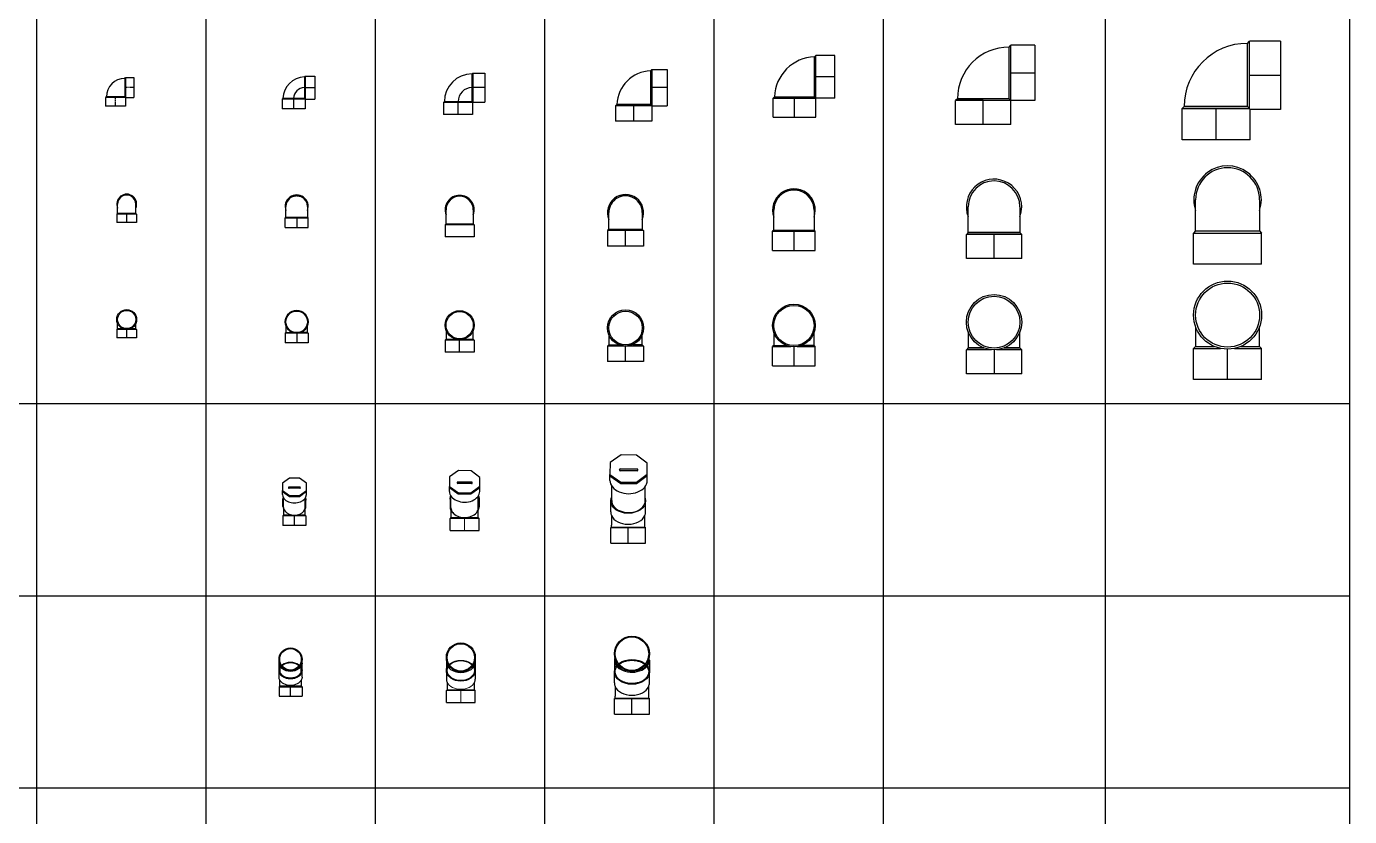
# Model space of a CAD drawing. Header units: millimetres. Extents: x 1218 to 72853, y -34712 to 16286.
# Drawn here: x 7459 to 12983, y 10092 to 13388 of the extents above; entities that cross this region are included whole.
import ezdxf

# ---------------------------------------------------------------- set-up
doc = ezdxf.new("R2010")
doc.units = ezdxf.units.MM
doc.set_wipeout_variables(frame=1)
doc.linetypes.add('CENTER2', pattern=[28.575, 19.05, -3.175, 3.175, -3.175])
doc.styles.get("Standard").update_dxf_attribs({"font": 'arial.ttf'})

# ---------------------------------------------------------------- blocks, each defined once
blk = doc.blocks.new('CO90-D76 uPVC')
blk.add_wipeout([(77, -41.5), (77, 41.5), (42, 41.5), (38.5, 38), (32.7, 37.8), (26.8, 37.1), (15.9, 34.6), (6.7, 31.1), (-3.5, 25.4), (-9.3, 21.2), (-15.6, 15.6), (-24, 5.6), (-30.5, -5.4), (-34.8, -16.7), (-36.8, -24.8), (-37.9, -34.4), (-38, -38.5), (-41.5, -42), (-41.5, -77), (41.5, -77), (41.5, -42), (38, -38.5), (38.1, -38.1), (38.5, -38), (42, -41.5)])
for p, q in [((38.5, 38), (42, 41.5)), ((42, 41.5), (77, 41.5)), ((77, 41.5), (77, -41.5)), ((-38, -38.5), (-41.5, -42)), ((-41.5, -42), (-41.5, -77)), ((38, -38.5), (41.5, -42)), ((38.5, -38), (42, -41.5)), ((41.5, -42), (41.5, -77)), ((42, -41.5), (77, -41.5)), ((41.5, -77), (-41.5, -77))]:
    blk.add_line(p, q)
at = {"color": 8}
for p, q in [((38.5, 38), (38.5, -38)), ((42, 41.5), (42, -41.5)), ((41.5, -42), (-41.5, -42)), ((38, -38.5), (-38, -38.5))]:
    blk.add_line(p, q, dxfattribs=at)
at = {"color": 8, "linetype": 'CENTER2'}
for p, q in [((77, 0), (42, 0)), ((0, -77), (0, -42))]:
    blk.add_line(p, q, dxfattribs=at)
for radius in [76.5, 0.5]:
    blk.add_arc((38.5, -38.5), radius, 90, 180)
at = {"flags": 1}
for p in [(42, 0), (0, -42)]:
    blk.add_attdef('AMC', p, '', height=0.5, dxfattribs=at)
blk = doc.blocks.new('CO90-D90 uPVC')
for p, q in [((45, 45), (48, 48)), ((48, 48), (88, 48)), ((88, 48), (88, -48)), ((-45, -45), (-48, -48)), ((-48, -48), (-48, -88)), ((48, -48), (48, -88)), ((48, -48), (88, -48)), ((48, -88), (-48, -88))]:
    blk.add_line(p, q)
at = {"color": 8}
for p, q in [((45, 45), (45, -45)), ((45, 0), (88, 0)), ((48, 48), (48, -48)), ((48, -48), (-48, -48)), ((45, -45), (-45, -45)), ((0, -45), (0, -88)), ((45, -45), (48, -48))]:
    blk.add_line(p, q, dxfattribs=at)
blk.add_arc((48, -48), 93, 91.8486, 178.1514)
blk.add_arc((48, -48), 48.1, 93.5763, 176.4237, dxfattribs=at)
at = {"flags": 1}
for p in [(48, 0), (0, -48)]:
    blk.add_attdef('AMC', p, '', height=0.5, dxfattribs=at)
blk = doc.blocks.new('CO90-D114 uPVC')
for p, q in [((58.5, 57), (62, 60.5)), ((62, 60.5), (112, 60.5)), ((112, 60.5), (112, -60.5)), ((-57, -58.5), (-60.5, -62)), ((-60.5, -62), (-60.5, -112)), ((57, -58.5), (60.5, -62)), ((58.5, -57), (62, -60.5)), ((60.5, -62), (60.5, -112)), ((62, -60.5), (112, -60.5)), ((60.5, -112), (-60.5, -112))]:
    blk.add_line(p, q)
at = {"color": 8}
for p, q in [((58.5, -57), (58.5, 57)), ((62, 60.5), (62, -60.5)), ((112, 0), (58.5, 0)), ((60.5, -62), (-60.5, -62)), ((-57, -58.5), (57, -58.5)), ((0, -112), (0, -58.5))]:
    blk.add_line(p, q, dxfattribs=at)
for radius in [115.5, 1.5]:
    blk.add_arc((58.5, -58.5), radius, 90, 180)
blk.add_arc((58.5, -58.5), 58.5, 90, 180, dxfattribs=at)
at = {"flags": 1}
for p in [(62, 0), (0, -62)]:
    blk.add_attdef('AMC', p, '', height=0.5, dxfattribs=at)
blk = doc.blocks.new('THOAT-D90 uPVC')
for p, q in [((-48, -44.5), (-48, -16.3)), ((-48, -75), (-48, -46.7)), ((48, -44.5), (48, -16.3)), ((48, -75), (48, -46.7)), ((-45, -111.2), (-45, -86.8)), ((45, -86.8), (45, -111.2)), ((-45, -111.2), (-48, -114.2)), ((-48, -114.2), (-48, -154.2)), ((-48, -154.2), (48, -154.2)), ((45, -111.2), (48, -114.2)), ((48, -114.2), (48, -154.2))]:
    blk.add_line(p, q)
at = {"color": 8}
for p, q in [((-48, -114.2), (48, -114.2)), ((-45, -111.2), (45, -111.2)), ((0, -154.2), (0, -114.2))]:
    blk.add_line(p, q, dxfattribs=at)
for radius in [48, 45]:
    blk.add_circle((0, 0), radius)
at = {"extrusion": (0, 0, -1)}
for centre, major_axis, start_param, end_param in [((0, -16.3), (-48, 0), 6.283185, 6.482989), ((0, -44.5), (-48, 0), 4.712389, 6.283185), ((0, -44.5), (-48, 0), 3.141593, 4.712389), ((0, -16.3), (-48, 0), 2.941789, 3.141593), ((0, -75), (48, 0), 2.786171, 3.141593), ((0, -75), (48, 0), 0.355421, 2.786171), ((0, -75), (48, 0), 0, 0.355421)]:
    blk.add_ellipse(centre, major_axis=major_axis, ratio=0.707107, start_param=start_param, end_param=end_param, dxfattribs=at)
for major_axis in [(48, 0), (-45, 0)]:
    blk.add_ellipse((0, -46.7), major_axis=major_axis, ratio=0.707107, dxfattribs=at)
at = {"color": 8, "extrusion": (0, 0, -1)}
for start_param, end_param in [(4.712389, 6.283185), (3.141593, 4.712389)]:
    blk.add_ellipse((0, -16.3), major_axis=(-48, 0), ratio=0.707107, start_param=start_param, end_param=end_param, dxfattribs=at)
at = {"flags": 1}
blk.add_attdef('AMC', (0, -114.2), '', height=0.5, dxfattribs=at)
blk = doc.blocks.new('THOAT-D114 uPVC')
for p, q in [((-60.5, -19.8), (-60.5, -55.2)), ((-60.5, -55.2), (-60.5, -90.5)), ((60.5, -19.8), (60.5, -55.2)), ((60.5, -55.2), (60.5, -90.5)), ((-57, -104.8), (-57, -134.8)), ((57, -134.8), (57, -104.8)), ((-57, -134.8), (-60.5, -138.3)), ((-60.5, -188.3), (-60.5, -138.3)), ((57, -134.8), (60.5, -138.3)), ((60.5, -188.3), (60.5, -138.3)), ((-60.5, -188.3), (0, -188.3)), ((0, -188.3), (60.5, -188.3))]:
    blk.add_line(p, q)
at = {"color": 8, "lineweight": 0}
for p, q in [((-60.5, -138.3), (0, -138.3)), ((0, -134.8), (-57, -134.8)), ((57, -134.8), (0, -134.8)), ((0, -138.3), (0, -188.3)), ((0, -138.3), (60.5, -138.3))]:
    blk.add_line(p, q, dxfattribs=at)
for radius in [60.5, 57]:
    blk.add_circle((0, 0), radius)
for centre, start_param, end_param in [((0, -19.8), 2.948696, 3.141593), ((0, -55.2), 3.141593, 6.283185), ((0, -90.5), 3.141593, 3.483405), ((0, -90.5), 5.941373, 6.283185)]:
    blk.add_ellipse(centre, major_axis=(60.5, 0), ratio=0.707107, start_param=start_param, end_param=end_param)
blk.add_ellipse((0, -55.2), major_axis=(60.5, 0), ratio=0.707107)
at = {"color": 8}
blk.add_ellipse((0, -19.8), major_axis=(60.5, 0), ratio=0.707107, start_param=3.141593, end_param=6.283185, dxfattribs=at)
at = {"lineweight": 0}
blk.add_ellipse((0, -55.2), major_axis=(57, 0), ratio=0.707107, dxfattribs=at)
at = {"extrusion": (0, 0, -1)}
blk.add_ellipse((0, -19.8), major_axis=(-60.5, 0), ratio=0.707107, start_param=2.948696, end_param=3.141593, dxfattribs=at)
at = {"color": 8, "lineweight": 0}
blk.add_ellipse((0, -90.5), major_axis=(60.5, 0), ratio=0.707107, start_param=3.483405, end_param=5.941373, dxfattribs=at)
at = {"flags": 1}
blk.add_attdef('AMC', (0, -138.3), '', height=0.5, dxfattribs=at)
blk = doc.blocks.new('THOAT-D140 uPVC')
for p, q in [((-73, -26.9), (-73, -72.8)), ((73, -26.9), (73, -72.8)), ((-73, -121.8), (-73, -75.8)), ((73, -121.8), (73, -75.8)), ((-70, -136.4), (-70, -177.7)), ((70, -177.7), (70, -136.4)), ((-70, -184.7), (-73, -186.7)), ((-73, -251.7), (-73, -186.7)), ((-70, -184.7), (-70, -177.7)), ((70, -184.7), (70, -177.7)), ((70, -184.7), (73, -186.7)), ((73, -251.7), (73, -186.7)), ((-73, -251.7), (73, -251.7))]:
    blk.add_line(p, q)
at = {"color": 8, "lineweight": 0}
for p, q in [((-70, -20.7), (-70, -25.5)), ((70, -20.7), (70, -25.5))]:
    blk.add_line(p, q, dxfattribs=at)
at = {"color": 8}
for p, q in [((-73, -186.7), (73, -186.7)), ((-70, -184.7), (70, -184.7)), ((0, -251.7), (0, -186.7))]:
    blk.add_line(p, q, dxfattribs=at)
for radius in [73, 70]:
    blk.add_circle((0, 0), radius)
at = {"color": 8, "lineweight": 0}
for centre, major_axis, start_param in [((0, -26.9), (73, 0), 2.924268), ((0, -25.5), (70, 0), 3.141593)]:
    blk.add_ellipse(centre, major_axis=major_axis, ratio=0.707107, start_param=start_param, end_param=6.283185, dxfattribs=at)
blk.add_ellipse((0, -75.8), major_axis=(-73, 0), ratio=0.707107)
for centre, major_axis, start_param, end_param in [((0, -26.9), (73, 0), 0, 0.217325), ((0, -72.8), (73, 0), 3.141593, 6.283185), ((0, -121.8), (-73, 0), 0, 0.287682), ((0, -121.8), (-73, 0), 2.853911, 3.141593)]:
    blk.add_ellipse(centre, major_axis=major_axis, ratio=0.707107, start_param=start_param, end_param=end_param)
at = {"color": 8}
blk.add_ellipse((0, -121.8), major_axis=(-73, 0), ratio=0.707107, start_param=0.287682, end_param=2.853911, dxfattribs=at)
blk.add_open_spline([(-70, -75.8), (-70, -78.4), (-69.7, -80.9), (-68.3, -87), (-66.9, -90.4), (-63.1, -97), (-60.7, -100.2), (-54.8, -106.2), (-51.4, -109), (-43.7, -113.9), (-39.5, -116.1), (-30.3, -119.8), (-25.5, -121.2), (-15.4, -123.4), (-10.2, -124.1), (0.3, -124.6), (5.6, -124.4), (16, -123.3), (21.2, -122.3), (30.9, -119.6), (35.6, -117.8), (44.2, -113.7), (48.2, -111.2), (55.2, -105.9), (58.3, -102.9), (63.4, -96.7), (65.5, -93.4), (68.5, -86.6), (69.4, -83.1), (70.2, -76), (70.1, -72.5), (68.6, -65.5), (67.3, -62), (63.7, -55.4), (61.3, -52.1), (55.6, -46.1), (52.2, -43.3), (44.7, -38.3), (40.5, -36), (31.5, -32.3), (26.6, -30.7), (16.6, -28.5), (11.4, -27.7), (0.9, -27.1), (-4.4, -27.2), (-14.8, -28.2), (-20, -29.1), (-29.8, -31.7), (-34.5, -33.4), (-43.3, -37.5), (-47.3, -39.9), (-54.5, -45.2), (-57.6, -48.1), (-62.9, -54.3), (-65, -57.6), (-68.2, -64.3), (-69.2, -67.8), (-69.9, -72.8), (-70, -74.3), (-70, -75.8)], degree=3, knots=[0, 0, 0, 0, 0.161516, 0.161516, 0.384711, 0.384711, 0.607906, 0.607906, 0.831101, 0.831101, 1.054296, 1.054296, 1.27749, 1.27749, 1.500685, 1.500685, 1.72388, 1.72388, 1.947075, 1.947075, 2.17027, 2.17027, 2.393464, 2.393464, 2.616659, 2.616659, 2.839854, 2.839854, 3.063049, 3.063049, 3.286244, 3.286244, 3.509493, 3.509493, 3.732743, 3.732743, 3.955992, 3.955992, 4.179242, 4.179242, 4.402491, 4.402491, 4.625741, 4.625741, 4.84899, 4.84899, 5.07224, 5.07224, 5.29549, 5.29549, 5.518739, 5.518739, 5.741989, 5.741989, 5.965238, 5.965238, 6.188488, 6.188488, 6.283185, 6.283185, 6.283185, 6.283185])
at = {"flags": 1}
blk.add_attdef('AMC', (0, -186.7), '', height=0.5, dxfattribs=at)
blk = doc.blocks.new('BIT XA-D90 uPVC')
for p, q in [((-47.7, -81.7), (-47.7, -53.4)), ((48.3, -81.7), (48.3, -53.4)), ((-44.7, -93.5), (-44.7, -117.9)), ((45.3, -117.9), (45.3, -93.5)), ((-44.7, -117.9), (-47.7, -120.9)), ((-47.7, -120.9), (-47.7, -160.9)), ((48.3, -160.9), (-47.7, -160.9)), ((45.3, -117.9), (48.3, -120.9)), ((48.3, -120.9), (48.3, -160.9))]:
    blk.add_line(p, q)
at = {"color": 8}
for p, q in [((48.3, -120.9), (-47.7, -120.9)), ((45.3, -117.9), (-44.7, -117.9)), ((0.3, -160.9), (0.3, -120.9))]:
    blk.add_line(p, q, dxfattribs=at)
for major_axis in [(-48, 0), (45, 0)]:
    blk.add_ellipse((0.3, -53.4), major_axis=major_axis, ratio=0.707107)
for start_param, end_param in [(0, 0.355421), (0.355421, 2.786171), (2.786171, 3.141593)]:
    blk.add_ellipse((0.3, -81.7), major_axis=(-48, 0), ratio=0.707107, start_param=start_param, end_param=end_param)
blk.add_wipeout([(-44.7, -86.1), (-44.4, -89.8), (-43.8, -92.6), (-42, -97), (-40, -100.4), (-37.6, -103.3), (-34.7, -106.1), (-30.7, -109.2), (-26.8, -111.6), (-21.4, -114), (-17, -115.5), (-12.7, -116.6), (-9.6, -117.2), (-5.5, -117.7), (-3.3, -117.9), (0.3, -117.9), (1.9, -117.9), (4.5, -117.8), (6.9, -117.6), (10, -117.2), (12.8, -116.7), (15.4, -116.1), (17.2, -115.6), (19.6, -114.9), (21.7, -114.1), (23.2, -113.5), (25.7, -112.4), (27.7, -111.3), (29.4, -110.4), (31.2, -109.2), (32.9, -108), (35.2, -106.1), (36.7, -104.8), (37.9, -103.5), (38.7, -102.7), (39.6, -101.5), (40.4, -100.5), (41.7, -98.5), (42.3, -97.4), (43, -96), (43.9, -93.8), (44.4, -92.5), (44.7, -91.1), (44.9, -90), (45.1, -88.7), (45.2, -87.4), (45.3, -86.1), (45.3, -47.3), (45.8, -46.5), (46.6, -45.1), (47.5, -43.5), (48.2, -41.8), (49, -39.7), (49.5, -38.1), (50, -35.4), (50.2, -33.6), (50.3, -31.9), (50.2, 14.7), (21.1, 36.5), (-20.5, 36.7), (-49.7, 15.9), (-49.7, -31.9), (-49.6, -34.7), (-49, -37.8), (-48.6, -39.5), (-47.6, -42), (-46.7, -44.1), (-45.7, -45.7), (-44.7, -47.3)])
at = {"ltscale": 5}
for p, q in [((-49.7, -31.9), (-49.7, -15.8)), ((-44.7, -86.1), (-44.7, -47.3)), ((-23, -1.2), (-23, -1.8)), ((23.5, -1.8), (-23, -1.8)), ((22.8, -1.1), (-22.2, -1.1)), ((22.8, -6.1), (-22.2, -6.1)), ((23.5, -1.2), (23.5, -1.8)), ((45.3, -86.1), (45.3, -47.3)), ((50.3, -31.9), (50.2, -14.7))]:
    blk.add_line(p, q, dxfattribs=at)
blk.add_lwpolyline([(50.2, 14.7), (21.1, 36.5), (-20.5, 36.7), (-49.7, 15.9), (-49.7, -15.8), (-20.5, -36.8), (21.1, -36.5), (50.2, -14.7)], close=True, dxfattribs=at)
blk.add_lwpolyline([(-49.7, -19.3), (-20.5, -40.3), (21.1, -40), (50.2, -18.2)], dxfattribs=at)
for centre, radius, start, end in [((-22.2, -3.6), 2.5, 90, 180), ((-23, -3.6), 1.77, 90, 180), ((-22.2, -3.6), 2.5, 180, 270), ((22.8, -3.6), 2.5, 360, 90), ((22.8, -3.6), 2.5, 270, 360), ((23.5, -3.6), 1.77, 360, 90)]:
    blk.add_arc(centre, radius, start, end, dxfattribs=at)
for centre, major_axis, start_param, end_param in [((0.3, -31.9), (-50, 0), 6.282403, 9.424778), ((0.3, -86.1), (-45, 0), 0, 3.141593)]:
    blk.add_ellipse(centre, major_axis=major_axis, ratio=0.707107, start_param=start_param, end_param=end_param, dxfattribs=at)
at = {"flags": 1}
blk.add_attdef('AMC', (0.3, -120.9), '', height=0.5, dxfattribs=at)
blk = doc.blocks.new('BIT XA-D114 uPVC')
for p, q in [((-60.6, -69.7), (-60.6, -105.1)), ((60.4, -69.7), (60.4, -105.1)), ((-57.1, -149.4), (-60.6, -152.9)), ((-60.6, -202.9), (-60.6, -152.9)), ((-57.1, -119.4), (-57.1, -149.4)), ((56.9, -149.4), (56.9, -119.4)), ((56.9, -149.4), (60.4, -152.9)), ((60.4, -202.9), (60.4, -152.9)), ((-60.6, -202.9), (-0.1, -202.9)), ((-0.1, -202.9), (60.4, -202.9))]:
    blk.add_line(p, q)
at = {"color": 8, "lineweight": 0}
for p, q in [((-60.6, -152.9), (-0.1, -152.9)), ((-0.1, -149.4), (-57.1, -149.4)), ((56.9, -149.4), (-0.1, -149.4)), ((-0.1, -152.9), (-0.1, -202.9)), ((-0.1, -152.9), (60.4, -152.9))]:
    blk.add_line(p, q, dxfattribs=at)
blk.add_ellipse((-0.1, -69.7), major_axis=(60.5, 0), ratio=0.707107)
at = {"lineweight": 0}
blk.add_ellipse((-0.1, -69.7), major_axis=(57, 0), ratio=0.707107, dxfattribs=at)
for start_param, end_param in [(3.141593, 3.483405), (5.941373, 6.283185)]:
    blk.add_ellipse((-0.1, -105.1), major_axis=(60.5, 0), ratio=0.707107, start_param=start_param, end_param=end_param)
at = {"color": 8, "lineweight": 0}
blk.add_ellipse((-0.1, -105.1), major_axis=(60.5, 0), ratio=0.707107, start_param=3.483405, end_param=5.941373, dxfattribs=at)
blk.add_wipeout([(-57.2, -108.8), (-56.9, -113.4), (-56.1, -117), (-53.9, -122.6), (-51.3, -126.9), (-48.3, -130.6), (-44.7, -134.2), (-39.6, -138.1), (-34.6, -141.1), (-27.8, -144.3), (-22.3, -146.2), (-16.8, -147.6), (-13, -148.3), (-7.7, -149), (-4.9, -149.4), (-0.4, -149.4), (1.7, -149.4), (5, -149.2), (8, -149), (11.9, -148.5), (15.5, -147.9), (18.7, -147.2), (21.1, -146.5), (24.1, -145.6), (26.8, -144.7), (28.7, -143.9), (31.8, -142.5), (34.4, -141.2), (36.6, -140), (38.8, -138.5), (41, -137), (44, -134.7), (45.8, -133), (47.4, -131.4), (48.3, -130.3), (49.5, -128.9), (50.5, -127.6), (52.2, -125), (53, -123.7), (53.9, -121.9), (55, -119.1), (55.6, -117.4), (56.1, -115.7), (56.3, -114.2), (56.6, -112.6), (56.7, -110.9), (56.8, -109.4), (57, -60.2), (57.7, -59.2), (58.8, -57.5), (59.9, -55.4), (60.8, -53.3), (61.8, -50.6), (62.4, -48.5), (63.1, -45.2), (63.4, -42.8), (63.5, -40.7), (63.7, 18.3), (27, 46), (-25.7, 46.6), (-62.9, 20.5), (-63.2, -40), (-63, -43.6), (-62.4, -47.5), (-61.8, -49.8), (-60.6, -52.9), (-59.4, -55.6), (-58.2, -57.7), (-57, -59.6)])
at = {"ltscale": 5}
for p, q in [((-63.2, -40.1), (-63.1, -19.7)), ((-29.1, -1.3), (-29.1, -2.1)), ((29.7, -2.4), (-29.1, -2.1)), ((28.8, -1.5), (-28.2, -1.2)), ((28.8, -7.8), (-28.2, -7.5)), ((29.7, -1.6), (29.7, -2.4)), ((63.5, -40.7), (63.5, -19)), ((-57.2, -108.8), (-57, -59.6)), ((56.8, -109.4), (57, -60.2))]:
    blk.add_line(p, q, dxfattribs=at)
blk.add_lwpolyline([(63.7, 18.3), (27, 46), (-25.7, 46.6), (-62.9, 20.5), (-63.1, -19.7), (-26.1, -46.4), (26.5, -46.3), (63.5, -19)], close=True, dxfattribs=at)
blk.add_lwpolyline([(-63.1, -24.1), (-26.2, -50.9), (26.5, -50.8), (63.5, -23.4)], dxfattribs=at)
for centre, radius, start, end in [((-28.2, -4.4), 3.17, 89.7143, 179.7143), ((-29.1, -4.4), 2.24, 89.7143, 179.7143), ((-28.2, -4.4), 3.17, 179.7143, 269.7143), ((28.8, -4.6), 3.17, 359.7143, 89.7143), ((28.8, -4.6), 3.17, 269.7143, 359.7143), ((29.7, -4.7), 2.24, 359.7143, 89.7143)]:
    blk.add_arc(centre, radius, start, end, dxfattribs=at)
for centre, major_axis, start_param, end_param in [((0.1, -40.4), (-63.3, 0.3), 6.282403, 9.424778), ((-0.2, -109.1), (-57, 0.3), 0, 3.141593)]:
    blk.add_ellipse(centre, major_axis=major_axis, ratio=0.707107, start_param=start_param, end_param=end_param, dxfattribs=at)
at = {"flags": 1}
blk.add_attdef('AMC', (-0.1, -152.9), '', height=0.5, dxfattribs=at)
blk = doc.blocks.new('BIT XA-D140 uPVC')
for p, q in [((-74.6, -180.8), (-74.6, -134.9)), ((71.4, -180.8), (71.4, -134.9)), ((-71.6, -195.5), (-71.6, -236.7)), ((68.4, -236.7), (68.4, -195.5)), ((-71.6, -243.7), (-74.6, -245.7)), ((-74.6, -310.7), (-74.6, -245.7)), ((-71.6, -243.7), (-71.6, -236.7)), ((68.4, -243.7), (68.4, -236.7)), ((68.4, -243.7), (71.4, -245.7)), ((71.4, -310.7), (71.4, -245.7)), ((-74.6, -310.7), (71.4, -310.7))]:
    blk.add_line(p, q)
at = {"color": 8}
for p, q in [((-74.6, -245.7), (71.4, -245.7)), ((-71.6, -243.7), (68.4, -243.7)), ((-1.6, -310.7), (-1.6, -245.7))]:
    blk.add_line(p, q, dxfattribs=at)
blk.add_ellipse((-1.6, -134.9), major_axis=(-73, 0), ratio=0.707107)
for start_param, end_param in [(0, 0.287682), (2.853911, 3.141593)]:
    blk.add_ellipse((-1.6, -180.8), major_axis=(-73, 0), ratio=0.707107, start_param=start_param, end_param=end_param)
blk.add_ellipse((-1.6, -180.8), major_axis=(-73, 0), ratio=0.707107, start_param=0.287682, end_param=2.853911, dxfattribs=at)
blk.add_open_spline([(-71.6, -134.9), (-71.6, -137.4), (-71.3, -140), (-69.9, -146), (-68.6, -149.4), (-64.8, -156.1), (-62.3, -159.3), (-56.4, -165.2), (-53, -168), (-45.3, -173), (-41.1, -175.1), (-32, -178.8), (-27.1, -180.3), (-17, -182.4), (-11.8, -183.1), (-1.3, -183.6), (4, -183.5), (14.4, -182.3), (19.5, -181.4), (29.3, -178.6), (34, -176.9), (42.6, -172.7), (46.6, -170.3), (53.6, -164.9), (56.7, -162), (61.8, -155.7), (63.9, -152.4), (66.9, -145.6), (67.8, -142.1), (68.6, -135.1), (68.4, -131.5), (67, -124.5), (65.7, -121.1), (62.1, -114.4), (59.7, -111.2), (54, -105.2), (50.6, -102.3), (43.1, -97.3), (38.9, -95.1), (29.8, -91.3), (25, -89.8), (15, -87.5), (9.8, -86.8), (-0.7, -86.1), (-6, -86.2), (-16.5, -87.2), (-21.6, -88.1), (-31.5, -90.8), (-36.2, -92.5), (-44.9, -96.5), (-48.9, -98.9), (-56.1, -104.2), (-59.2, -107.1), (-64.5, -113.3), (-66.6, -116.6), (-69.8, -123.4), (-70.8, -126.9), (-71.5, -131.9), (-71.6, -133.4), (-71.6, -134.9)], degree=3, knots=[0, 0, 0, 0, 0.161516, 0.161516, 0.384711, 0.384711, 0.607906, 0.607906, 0.831101, 0.831101, 1.054296, 1.054296, 1.27749, 1.27749, 1.500685, 1.500685, 1.72388, 1.72388, 1.947075, 1.947075, 2.17027, 2.17027, 2.393464, 2.393464, 2.616659, 2.616659, 2.839854, 2.839854, 3.063049, 3.063049, 3.286244, 3.286244, 3.509493, 3.509493, 3.732743, 3.732743, 3.955992, 3.955992, 4.179242, 4.179242, 4.402491, 4.402491, 4.625741, 4.625741, 4.84899, 4.84899, 5.07224, 5.07224, 5.29549, 5.29549, 5.518739, 5.518739, 5.741989, 5.741989, 5.965238, 5.965238, 6.188488, 6.188488, 6.283185, 6.283185, 6.283185, 6.283185])
at = {"flags": 1}
blk.add_attdef('AMC', (-1.6, -245.7), '', height=0.5, dxfattribs=at)
blk.add_wipeout([(-70.3, -133.6), (-69.8, -139.3), (-68.8, -143.7), (-66.1, -150.6), (-62.9, -155.9), (-59.3, -160.4), (-54.8, -164.8), (-48.7, -169.6), (-42.5, -173.3), (-34.2, -177.2), (-27.4, -179.5), (-20.7, -181.3), (-15.9, -182.2), (-9.4, -183), (-6, -183.4), (-0.5, -183.5), (2.1, -183.5), (6.1, -183.3), (9.9, -183), (14.6, -182.4), (19, -181.6), (23, -180.7), (25.9, -179.9), (29.6, -178.8), (32.9, -177.7), (35.3, -176.7), (39.1, -175), (42.2, -173.4), (44.9, -171.9), (47.7, -170.1), (50.3, -168.3), (54, -165.4), (56.2, -163.3), (58.2, -161.4), (59.4, -160), (60.8, -158.3), (62.1, -156.6), (64.1, -153.5), (65.1, -151.9), (66.2, -149.7), (67.6, -146.3), (68.3, -144.2), (68.8, -142), (69.2, -140.3), (69.5, -138.3), (69.7, -136.2), (69.7, -134.3), (70, -73.9), (70.8, -72.7), (72.2, -70.6), (73.5, -68.1), (74.7, -65.4), (75.9, -62.2), (76.7, -59.6), (77.5, -55.5), (77.8, -52.6), (77.9, -50), (78.3, 22.5), (33.1, 56.5), (-31.5, 57.3), (-77.2, 25.1), (-77.6, -49.2), (-77.4, -53.6), (-76.6, -58.4), (-75.8, -61.1), (-74.4, -65), (-72.9, -68.2), (-71.5, -70.8), (-70, -73.2)])
at = {"ltscale": 5}
for p, q in [((-77.6, -49.2), (-77.5, -24.1)), ((-35.7, -1.6), (-35.8, -2.6)), ((36.5, -3), (-35.8, -2.6)), ((35.4, -1.8), (-34.6, -1.5)), ((35.4, -9.6), (-34.6, -9.2)), ((36.5, -2), (36.5, -3)), ((77.9, -50), (78, -23.3)), ((-70.3, -133.6), (-70, -73.2)), ((69.7, -134.3), (70, -73.9))]:
    blk.add_line(p, q, dxfattribs=at)
blk.add_lwpolyline([(78.3, 22.5), (33.1, 56.5), (-31.5, 57.3), (-77.2, 25.1), (-77.5, -24.1), (-32.1, -57), (32.5, -56.9), (78, -23.3)], close=True, dxfattribs=at)
blk.add_lwpolyline([(-77.5, -29.6), (-32.1, -62.5), (32.5, -62.4), (78, -28.8)], dxfattribs=at)
for centre, radius, start, end in [((-34.6, -5.4), 3.89, 89.7143, 179.7143), ((-35.8, -5.4), 2.75, 89.7143, 179.7143), ((-34.6, -5.4), 3.89, 179.7143, 269.7143), ((35.4, -5.7), 3.89, 359.7143, 89.7143), ((35.4, -5.7), 3.89, 269.7143, 359.7143), ((36.5, -5.7), 2.75, 359.7143, 89.7143)]:
    blk.add_arc(centre, radius, start, end, dxfattribs=at)
for centre, major_axis, start_param, end_param in [((0.2, -49.6), (-77.8, 0.4), 6.282403, 9.424778), ((-0.3, -134), (-70, 0.3), 0, 3.141593)]:
    blk.add_ellipse(centre, major_axis=major_axis, ratio=0.707107, start_param=start_param, end_param=end_param, dxfattribs=at)
blk = doc.blocks.new('CO90-D140 uPVC')
for p, q in [((70, 70), (75.5, 75.5)), ((75.5, 75.5), (140, 75.5)), ((140, 75.5), (140, -75.5)), ((-70, -70), (-75.5, -75.5)), ((-75.5, -75.5), (-75.5, -140)), ((75.5, -75.5), (75.5, -140)), ((75.5, -75.5), (140, -75.5)), ((75.5, -140), (-75.5, -140))]:
    blk.add_line(p, q)
at = {"color": 8}
for p, q in [((70, 70), (70, -70)), ((75.5, 75.5), (75.5, -75.5)), ((140, 0), (75.5, 0)), ((75.5, -75.5), (-75.5, -75.5)), ((70, -70), (-70, -70)), ((0, -140), (0, -75.5)), ((70, -70), (75.5, -75.5))]:
    blk.add_line(p, q, dxfattribs=at)
blk.add_arc((75.8, -75.8), 145.9, 92.2691, 177.7309)
at = {"flags": 1}
for p in [(75.5, 0), (0, -75.5)]:
    blk.add_attdef('AMC', p, '', height=0.5, dxfattribs=at)
blk = doc.blocks.new('CO90-D168 uPVC')
for p, q in [((83, 84), (88, 89)), ((168, 89), (88, 89)), ((168, -89), (168, 89)), ((-84, -83), (-89, -88)), ((-89, -168), (-89, -88)), ((168, -89), (89, -89)), ((89, -168), (89, -89)), ((-89, -168), (89, -168))]:
    blk.add_line(p, q)
at = {"color": 8}
for p, q in [((83, -83), (83, 84)), ((88, -88), (88, 89)), ((168, 0), (88, 0)), ((-89, -88), (88, -88)), ((-84, -83), (83, -83)), ((0, -168), (0, -88)), ((89, -89), (88, -88))]:
    blk.add_line(p, q, dxfattribs=at)
blk.add_arc((88, -88), 172, 91.6658, 178.3342)
blk.add_open_spline([(88, -88), (86.2, -86.2), (83, -83)], degree=2, dxfattribs=at)
at = {"flags": 1}
for p in [(88, 0.5), (0, -88)]:
    blk.add_attdef('AMC', p, '', height=0.5, dxfattribs=at)
blk = doc.blocks.new('CO90-D220 uPVC')
for p, q in [((107.5, 108), (115, 115.5)), ((215, 115.5), (115, 115.5)), ((215, 115.5), (215, -115.5)), ((-108, -107.5), (-115.5, -115)), ((-115.5, -215), (-115.5, -115)), ((115.5, -215), (115.5, -115.5)), ((215, -115.5), (115.5, -115.5)), ((115.5, -215), (-115.5, -215))]:
    blk.add_line(p, q)
at = {"color": 8}
for p, q in [((115, -115), (115, 115.5)), ((107.5, -107.5), (107.5, 108)), ((115, 0), (215, 0)), ((-108, -107.5), (0, -107.5)), ((107.5, -107.5), (-108, -107.5)), ((115, -115), (-115.5, -115)), ((0, -215), (0, -115))]:
    blk.add_line(p, q, dxfattribs=at)
blk.add_lwpolyline([(115.5, -115.5), (107.5, -107.5)], dxfattribs=at)
blk.add_arc((107.5, -107.5), 215.5, 90, 180)
at = {"flags": 1}
for p in [(115, 0.3), (0, -115)]:
    blk.add_attdef('AMC', p, '', height=0.5, dxfattribs=at)
blk = doc.blocks.new('ELB 90-250')
for p, q in [((130.5, 133.5), (139, 142)), ((269, 142), (139, 142)), ((269, 142), (269, -142)), ((-133.5, -130.5), (-142, -139)), ((-142, -269), (-142, -139)), ((142, -269), (142, -142)), ((269, -142), (142, -142)), ((142, -269), (-142, -269))]:
    blk.add_line(p, q)
at = {"color": 8}
for p, q in [((130.5, -130.5), (130.5, 133.5)), ((139, -139), (139, 142)), ((-142, -139), (0, -139)), ((-133.5, -130.5), (0, -130.5)), ((130.5, -130.5), (-133.5, -130.5)), ((0, -130.5), (130.5, -130.5)), ((0, -139), (139, -139))]:
    blk.add_line(p, q, dxfattribs=at)
for points in [[(0, -269), (0, -139)], [(142, -142), (130.5, -130.5)]]:
    blk.add_lwpolyline(points, dxfattribs=at)
blk.add_arc((130.5, -130.5), 264, 90, 180)
blk = doc.blocks.new('CO90-D280 uPVC')
at = {"color": 8}
blk.add_lwpolyline([(269, 0), (139, 0)], dxfattribs=at)
blk.add_blockref('ELB 90-250', (0, 0))
at = {"flags": 1}
for p in [(139, 0), (0, -139)]:
    blk.add_attdef('AMC', p, '', height=0.5, dxfattribs=at)
blk = doc.blocks.new('CO90UP-D76 uPVC')
for p, q in [((-38, -38.5), (-41.5, -42)), ((-41.5, -42), (-41.5, -77)), ((-38, -38.5), (-38, -16.7)), ((38, -38.5), (38, -16.7)), ((38, -38.5), (41.5, -42)), ((41.5, -42), (41.5, -77)), ((41.5, -77), (-41.5, -77))]:
    blk.add_line(p, q)
at = {"color": 8}
for p, q in [((41.5, -42), (-41.5, -42)), ((-15.5, -38.5), (-38, -38.5)), ((0, -77), (0, -42)), ((38, -38.5), (15.5, -38.5))]:
    blk.add_line(p, q, dxfattribs=at)
for radius in [41.5, 38]:
    blk.add_circle((0, 0), radius)
at = {"flags": 1}
blk.add_attdef('AMC', (0, -42), '', height=0.5, dxfattribs=at)
blk = doc.blocks.new('CO90UP-D90 uPVC')
at = {"color": 8}
for p, q in [((-45, -45), (-48, -48)), ((0, -48), (-48, -48)), ((-45, -45), (-16.7, -45)), ((48, -48), (0, -48)), ((0, -48), (0, -88)), ((45, -45), (16.7, -45)), ((45, -45), (48, -48))]:
    blk.add_line(p, q, dxfattribs=at)
for p, q in [((-48, -48), (-48, -88)), ((-45, -16.7), (-45, -45)), ((45, -45), (45, -16.7)), ((48, -48), (48, -88)), ((0, -88), (-48, -88)), ((48, -88), (0, -88))]:
    blk.add_line(p, q)
for radius in [48, 45]:
    blk.add_circle((0, 0), radius)
at = {"flags": 1}
blk.add_attdef('AMC', (0, -48), '', height=0.5, dxfattribs=at)
blk = doc.blocks.new('CO90UP-D114 uPVC')
for p, q in [((-57, -20.3), (-57, -58.5)), ((57, -58.5), (57, -20.3)), ((-60.5, -62), (-60.5, -112)), ((60.5, -62), (60.5, -112)), ((60.5, -112), (-60.5, -112))]:
    blk.add_line(p, q)
at = {"color": 8}
for p, q in [((-57, -58.5), (-60.5, -62)), ((0, -62), (-60.5, -62)), ((-57, -58.5), (-15.4, -58.5)), ((60.5, -62), (0, -62)), ((0, -112), (0, -62)), ((15.4, -58.5), (57, -58.5)), ((57, -58.5), (60.5, -62))]:
    blk.add_line(p, q, dxfattribs=at)
for radius in [60.5, 57]:
    blk.add_circle((0, 0), radius)
at = {"flags": 1}
blk.add_attdef('AMC', (0, -62), '', height=0.5, dxfattribs=at)
blk = doc.blocks.new('CO90UP-D140 uPVC')
for p, q in [((-70, -28.3), (-70, -70)), ((70, -70), (70, -28.3)), ((-70, -70), (-75.5, -75.5)), ((-75.5, -75.5), (-75.5, -140)), ((70, -70), (75.5, -75.5)), ((75.5, -75.5), (75.5, -140)), ((75.5, -140), (-75.5, -140))]:
    blk.add_line(p, q)
at = {"color": 8}
for p, q in [((0, -75.5), (-75.5, -75.5)), ((-70, -70), (-28.3, -70)), ((0, -140), (0, -75.5)), ((75.5, -75.5), (0, -75.5)), ((70, -70), (28.3, -70))]:
    blk.add_line(p, q, dxfattribs=at)
for radius in [75.5, 70]:
    blk.add_circle((0, 0), radius)
at = {"flags": 1}
blk.add_attdef('AMC', (0, -75.5), '', height=0.5, dxfattribs=at)
blk = doc.blocks.new('CO90UP-D168 uPVC')
for p, q in [((-84, -29.4), (-84, -83)), ((84, -83), (84, -29.4)), ((-84, -83), (-89, -88)), ((-89, -168), (-89, -88)), ((84, -83), (89, -88)), ((89, -168), (89, -88)), ((-89, -168), (89, -168))]:
    blk.add_line(p, q)
at = {"color": 8}
for p, q in [((-89, -88), (-13.3, -88)), ((-84, -83), (-32.1, -83)), ((0, -89), (0, -168)), ((13.3, -88), (89, -88)), ((84, -83), (32.1, -83))]:
    blk.add_line(p, q, dxfattribs=at)
for radius in [89, 84]:
    blk.add_circle((0, 0), radius)
at = {"flags": 1}
blk.add_attdef('AMC', (0, -88), '', height=0.5, dxfattribs=at)
blk = doc.blocks.new('CO90UP-D220 uPVC')
at = {"extrusion": (-1, 6.12303e-17, 0)}
for p, q in [((-108, -40.9), (-108, -107.5)), ((108, -107.5), (108, -40.9)), ((-108, -107.5), (-115.5, -115)), ((108, -107.5), (115.5, -115)), ((-115.5, -215), (-115.5, -115)), ((115.5, -215), (115.5, -115)), ((115.5, -215), (-115.5, -215))]:
    blk.add_line(p, q, dxfattribs=at)
at = {"color": 8, "extrusion": (-1, 6.12303e-17, 0)}
for p, q in [((-108, -107.5), (-42.2, -107.5)), ((-42.2, -107.5), (-108, -107.5)), ((42.2, -107.5), (108, -107.5)), ((108, -107.5), (42.2, -107.5)), ((-10.7, -115), (-115.5, -115)), ((115.5, -115), (10.7, -115))]:
    blk.add_line(p, q, dxfattribs=at)
at = {"color": 8}
blk.add_lwpolyline([(0, -115.5), (0, -215)], dxfattribs=at)
for radius in [115.5, 108]:
    blk.add_circle((0, 0), radius)
at = {"flags": 1}
blk.add_attdef('AMC', (0, -107.5), '', height=0.5, dxfattribs=at)
blk = doc.blocks.new('CO90UP-D280 uPVC')
at = {"extrusion": (1, -1.83691e-16, -1.12475e-32)}
for p, q in [((-133.5, -48.4), (-133.5, -130.5)), ((133.5, -130.5), (133.5, -48.4)), ((-133.5, -130.5), (-142, -139)), ((-142, -269), (-142, -139)), ((133.5, -130.5), (142, -139)), ((142, -269), (142, -139)), ((142, -269), (-142, -269))]:
    blk.add_line(p, q, dxfattribs=at)
at = {"color": 8, "extrusion": (1, -1.83691e-16, -1.12475e-32)}
for p, q in [((-142, -139), (-29, -139)), ((-133.5, -130.5), (-56, -130.5)), ((29, -139), (142, -139)), ((56, -130.5), (133.5, -130.5))]:
    blk.add_line(p, q, dxfattribs=at)
at = {"color": 8}
blk.add_lwpolyline([(0, -269), (0, -142)], dxfattribs=at)
for radius in [142, 133.5]:
    blk.add_circle((0, 0), radius)
at = {"flags": 1}
blk.add_attdef('AMC', (0, -139), '', height=0.5, dxfattribs=at)
blk = doc.blocks.new('CO90DOWN-D76 uPVC')
for p, q in [((-38, -38.5), (-38, 0)), ((38, -38.5), (38, 0)), ((-38, -38.5), (-41.5, -42)), ((-41.5, -42), (-41.5, -77)), ((38, -38.5), (41.5, -42)), ((41.5, -42), (41.5, -77)), ((41.5, -77), (-41.5, -77))]:
    blk.add_line(p, q)
at = {"color": 8}
for p, q in [((41.5, -42), (-41.5, -42)), ((38, -38.5), (-38, -38.5)), ((0, -77), (0, -42))]:
    blk.add_line(p, q, dxfattribs=at)
for radius, start, end in [(41.5, 336.3, 203.7), (38, 0, 180.0002)]:
    blk.add_arc((0, 0), radius, start, end)
at = {"flags": 1}
blk.add_attdef('AMC', (0, -42), '', height=0.5, dxfattribs=at)
blk = doc.blocks.new('CO90DOWN-D90 uPVC')
at = {"color": 8}
for p, q in [((-45, -45), (-48, -48)), ((-48, -48), (48, -48)), ((-45, -45), (45, -45)), ((0, -48), (0, -88)), ((45, -45), (48, -48))]:
    blk.add_line(p, q, dxfattribs=at)
for p, q in [((-48, -88), (-48, -48)), ((-45, -45), (-45, -0.1)), ((45, -0.1), (45, -45)), ((48, -88), (48, -48)), ((-48, -88), (48, -88))]:
    blk.add_line(p, q)
for radius, start, end in [(48, 339.6359, 200.3641), (45, 359.9403, 180.0597)]:
    blk.add_arc((0, 0), radius, start, end)
blk.add_open_spline([(-45, 0), (-45, 1.3), (-44.9, 2.8), (-44.6, 5.7), (-44.4, 7.2), (-43.8, 10.2), (-43.5, 11.7), (-42.6, 14.5), (-42.1, 15.9), (-41, 18.4), (-40.4, 19.8), (-39, 22.4), (-38.3, 23.7), (-36.6, 26.2), (-35.7, 27.4), (-33.8, 29.7), (-32.8, 30.8), (-30.8, 32.8), (-29.8, 33.7), (-27.5, 35.6), (-26.3, 36.5), (-23.7, 38.2), (-22.4, 39), (-19.8, 40.4), (-18.5, 41), (-15.9, 42.1), (-14.6, 42.6), (-11.7, 43.4), (-10.3, 43.8), (-7.3, 44.4), (-5.8, 44.6), (-2.8, 44.9), (-1.4, 45), (1.4, 45), (2.8, 44.9), (5.8, 44.6), (7.3, 44.4), (10.3, 43.8), (11.7, 43.4), (14.6, 42.6), (15.9, 42.1), (18.5, 41), (19.8, 40.4), (22.4, 39), (23.7, 38.2), (26.3, 36.5), (27.5, 35.6), (29.8, 33.7), (30.8, 32.8), (32.8, 30.8), (33.8, 29.7), (35.7, 27.4), (36.6, 26.2), (38.3, 23.7), (39, 22.4), (40.4, 19.8), (41, 18.4), (42.1, 15.9), (42.6, 14.5), (43.5, 11.7), (43.8, 10.2), (44.4, 7.2), (44.6, 5.7), (44.9, 2.8), (45, 1.3), (45, 0)], degree=3, knots=[67.430589, 67.430589, 67.430589, 67.430589, 71.55681, 71.55681, 75.729975, 75.729975, 79.903139, 79.903139, 84.076303, 84.076303, 88.243854, 88.243854, 92.411405, 92.411405, 96.578956, 96.578956, 100.746508, 100.746508, 104.911693, 104.911693, 109.076879, 109.076879, 113.242064, 113.242064, 117.40725, 117.40725, 121.571339, 121.571339, 125.735428, 125.735428, 129.899517, 129.899517, 134.063606, 134.063606, 138.227695, 138.227695, 142.391784, 142.391784, 146.555873, 146.555873, 150.719962, 150.719962, 154.885148, 154.885148, 159.050333, 159.050333, 163.215519, 163.215519, 167.380705, 167.380705, 171.548256, 171.548256, 175.715807, 175.715807, 179.883358, 179.883358, 184.050909, 184.050909, 188.224073, 188.224073, 192.397238, 192.397238, 196.570402, 196.570402, 200.696624, 200.696624, 200.696624, 200.696624])
for points in [[(-45, -0.1), (-45, -0.1), (-45, -0.1), (-45, 0)], [(45, 0), (45, -0.1), (45, -0.1), (45, -0.1)]]:
    blk.add_open_spline(points, degree=3)
at = {"flags": 1}
blk.add_attdef('AMC', (0, -48), '', height=0.5, dxfattribs=at)
blk = doc.blocks.new('CO90DOWN-D114 uPVC')
for p, q in [((-57, -58.5), (-57, 0)), ((57, 0), (57, -58.5)), ((-57, -58.5), (-60.5, -62)), ((-60.5, -62), (-60.5, -112)), ((57, -58.5), (60.5, -62)), ((60.5, -62), (60.5, -112)), ((60.5, -112), (-60.5, -112))]:
    blk.add_line(p, q)
at = {"color": 8}
for p, q in [((60.5, -62), (-60.5, -62)), ((-57, -58.5), (57, -58.5))]:
    blk.add_line(p, q, dxfattribs=at)
for radius, start, end in [(60.5, 90, 199.5844), (57, 0, 180), (60.5, 340.4156, 90)]:
    blk.add_arc((0, 0), radius, start, end)
at = {"flags": 1}
blk.add_attdef('AMC', (0, -62), '', height=0.5, dxfattribs=at)
blk = doc.blocks.new('CO90DOWN-D140 uPVC')
for p, q in [((-70, -70), (-70, -0.2)), ((70, -0.2), (70, -70)), ((-70, -70), (-75.5, -75.5)), ((-75.5, -75.5), (-75.5, -140)), ((70, -70), (75.5, -75.5)), ((75.5, -75.5), (75.5, -140)), ((0, -140), (-75.5, -140)), ((75.5, -140), (0, -140))]:
    blk.add_line(p, q)
at = {"color": 8}
for p, q in [((75.5, -75.5), (-75.5, -75.5)), ((70, -70), (-70, -70)), ((0, -140), (0, -75.5))]:
    blk.add_line(p, q, dxfattribs=at)
for radius, start, end in [(75.5, 337.9952, 202.0048), (70, 359.918, 180.082)]:
    blk.add_arc((0, 0), radius, start, end)
blk.add_open_spline([(70, -0.1), (70, 2), (69.9, 4.3), (69.5, 8.8), (69.1, 11.2), (68.2, 15.8), (67.6, 18.1), (66.3, 22.5), (65.5, 24.7), (63.8, 28.7), (62.9, 30.7), (60.7, 34.8), (59.5, 36.8), (56.9, 40.7), (55.5, 42.6), (52.5, 46.2), (51, 47.9), (48, 50.9), (46.3, 52.4), (42.7, 55.4), (40.8, 56.8), (36.9, 59.4), (34.9, 60.6), (30.8, 62.8), (28.8, 63.7), (24.8, 65.4), (22.7, 66.2), (18.2, 67.5), (16, 68.1), (11.3, 69), (9, 69.4), (4.4, 69.8), (2.2, 69.9), (-2.2, 69.9), (-4.4, 69.8), (-9, 69.4), (-11.3, 69), (-16, 68.1), (-18.2, 67.5), (-22.7, 66.2), (-24.8, 65.4), (-28.8, 63.7), (-30.8, 62.8), (-34.9, 60.6), (-36.9, 59.4), (-40.8, 56.8), (-42.7, 55.4), (-46.3, 52.4), (-48, 50.9), (-51, 47.9), (-52.5, 46.2), (-55.5, 42.6), (-56.9, 40.7), (-59.5, 36.8), (-60.7, 34.8), (-62.9, 30.7), (-63.8, 28.7), (-65.5, 24.7), (-66.3, 22.5), (-67.6, 18.1), (-68.2, 15.8), (-69.1, 11.2), (-69.5, 8.8), (-69.9, 4.3), (-70, 2), (-70, -0.1)], degree=3, knots=[105.227589, 105.227589, 105.227589, 105.227589, 111.623319, 111.623319, 118.119409, 118.119409, 124.615499, 124.615499, 131.111589, 131.111589, 137.595802, 137.595802, 144.080015, 144.080015, 150.564228, 150.564228, 157.048441, 157.048441, 163.527617, 163.527617, 170.006792, 170.006792, 176.485968, 176.485968, 182.965144, 182.965144, 189.441976, 189.441976, 195.918808, 195.918808, 202.39564, 202.39564, 208.872473, 208.872473, 215.349305, 215.349305, 221.826137, 221.826137, 228.302969, 228.302969, 234.779802, 234.779802, 241.258977, 241.258977, 247.738153, 247.738153, 254.217328, 254.217328, 260.696504, 260.696504, 267.180717, 267.180717, 273.66493, 273.66493, 280.149143, 280.149143, 286.633356, 286.633356, 293.129446, 293.129446, 299.625536, 299.625536, 306.121627, 306.121627, 312.517356, 312.517356, 312.517356, 312.517356])
for points in [[(-70, -0.1), (-70, -0.1), (-70, -0.2), (-70, -0.2)], [(70, -0.2), (70, -0.2), (70, -0.1), (70, -0.1)]]:
    blk.add_open_spline(points, degree=3)
at = {"flags": 1}
blk.add_attdef('AMC', (0, -75.5), '', height=0.5, dxfattribs=at)
blk = doc.blocks.new('CO90DOWN-D168 uPVC')
for p, q in [((-84, -83), (-84, -0.1)), ((84, -0.1), (84, -83)), ((-84, -83), (-89, -88)), ((-89, -168), (-89, -88)), ((84, -83), (89, -88)), ((89, -168), (89, -88)), ((-89, -168), (89, -168))]:
    blk.add_line(p, q)
at = {"color": 8}
for p, q in [((-89, -88), (89, -88)), ((-84, -83), (84, -83)), ((0, -88), (0, -168))]:
    blk.add_line(p, q, dxfattribs=at)
for radius, start, end in [(89, 340.7033, 199.2967), (84, 359.9516, 180.0484)]:
    blk.add_arc((0, 0), radius, start, end)
blk.add_open_spline([(84, -0.1), (84, 2.1), (83.9, 4.3), (83.6, 8.8), (83.3, 11.4), (82.4, 16.6), (81.8, 19.2), (80.4, 24.4), (79.6, 27), (77.7, 31.9), (76.7, 34.3), (74.5, 38.7), (73.3, 41), (70.6, 45.5), (69.1, 47.7), (65.9, 52.1), (64.2, 54.1), (60.7, 58.1), (58.9, 59.9), (55.2, 63.2), (53.3, 64.9), (49.1, 68.1), (46.9, 69.7), (42.3, 72.5), (40, 73.8), (35.3, 76.2), (32.9, 77.2), (28.3, 79), (25.9, 79.9), (20.8, 81.3), (18.2, 82), (12.9, 83), (10.3, 83.3), (5, 83.8), (2.5, 83.9), (-2.5, 83.9), (-5, 83.8), (-10.3, 83.3), (-12.9, 83), (-18.2, 82), (-20.8, 81.3), (-25.9, 79.9), (-28.3, 79), (-32.9, 77.2), (-35.3, 76.2), (-40, 73.8), (-42.3, 72.5), (-46.9, 69.7), (-49.1, 68.1), (-53.3, 64.9), (-55.2, 63.2), (-58.9, 59.9), (-60.7, 58.1), (-64.2, 54.1), (-65.9, 52.1), (-69.1, 47.7), (-70.6, 45.5), (-73.3, 41), (-74.5, 38.7), (-76.7, 34.3), (-77.7, 31.9), (-79.6, 27), (-80.4, 24.4), (-81.8, 19.2), (-82.4, 16.6), (-83.3, 11.4), (-83.6, 8.8), (-83.9, 4.3), (-84, 2.1), (-84, -0.1)], degree=3, knots=[590.798838, 590.798838, 590.798838, 590.798838, 597.01647, 597.01647, 604.415274, 604.415274, 611.814078, 611.814078, 619.212881, 619.212881, 626.611685, 626.611685, 634.00354, 634.00354, 641.395395, 641.395395, 648.78725, 648.78725, 656.179105, 656.179105, 663.567895, 663.567895, 670.956685, 670.956685, 678.345475, 678.345475, 685.734265, 685.734265, 693.121638, 693.121638, 700.509011, 700.509011, 707.896385, 707.896385, 715.283758, 715.283758, 722.671132, 722.671132, 730.058505, 730.058505, 737.445879, 737.445879, 744.833252, 744.833252, 752.222042, 752.222042, 759.610832, 759.610832, 766.999622, 766.999622, 774.388412, 774.388412, 781.780267, 781.780267, 789.172122, 789.172122, 796.563977, 796.563977, 803.955832, 803.955832, 811.354636, 811.354636, 818.753439, 818.753439, 826.152243, 826.152243, 833.551046, 833.551046, 839.768679, 839.768679, 839.768679, 839.768679])
for points in [[(-84, -0.1), (-84, -0.1), (-84, -0.1), (-84, -0.1)], [(84, -0.1), (84, -0.1), (84, -0.1), (84, -0.1)]]:
    blk.add_open_spline(points, degree=3)
at = {"flags": 1}
blk.add_attdef('AMC', (0, -88), '', height=0.5, dxfattribs=at)
blk = doc.blocks.new('CO90DOWN-D220 uPVC')
at = {"extrusion": (1, -1.83691e-16, 0)}
for p, q in [((-108, -107.5), (-108, 0)), ((108, 0), (108, -107.5)), ((-108, -107.5), (-115.5, -115)), ((108, -107.5), (115.5, -115)), ((-115.5, -215), (-115.5, -115)), ((115.5, -215), (115.5, -115)), ((115.5, -215), (-115.5, -215))]:
    blk.add_line(p, q, dxfattribs=at)
at = {"color": 8, "extrusion": (1, -1.83691e-16, 0)}
for p, q in [((-108, -107.5), (108, -107.5)), ((108, -107.5), (-108, -107.5)), ((115.5, -115), (-115.5, -115))]:
    blk.add_line(p, q, dxfattribs=at)
at = {"color": 8}
blk.add_lwpolyline([(0, -215), (0, -115)], dxfattribs=at)
for radius, start, end in [(115.5, 0, 200.7614), (108, 0, 180), (115.5, 339.2386, 0)]:
    blk.add_arc((0, 0), radius, start, end)
at = {"flags": 1}
blk.add_attdef('AMC', (0, -115), '', height=0.5, dxfattribs=at)
blk = doc.blocks.new('CO90DOWN-D280 uPVC')
at = {"extrusion": (-1, 1.83691e-16, -1.83691e-16)}
for p, q in [((-133.5, -130.5), (-133.5, 0)), ((133.5, 0), (133.5, -130.5)), ((-133.5, -130.5), (-142, -139)), ((-142, -269), (-142, -139)), ((133.5, -130.5), (142, -139)), ((142, -269), (142, -139)), ((142, -269), (-142, -269))]:
    blk.add_line(p, q, dxfattribs=at)
at = {"color": 8, "extrusion": (-1, 1.83691e-16, -1.83691e-16)}
for p, q in [((-142, -139), (142, -139)), ((-133.5, -130.5), (133.5, -130.5))]:
    blk.add_line(p, q, dxfattribs=at)
for radius, start, end in [(141, 341.2283, 198.7717), (133.5, 0, 180)]:
    blk.add_arc((0, 0), radius, start, end)
at = {"flags": 1}
blk.add_attdef('AMC', (0, -139), '', height=0.5, dxfattribs=at)

msp = doc.modelspace()

# ---------------------------------------------------------------- linework, layer by layer
for p, q in [((7501.2, 14596.4), (7501.2, 4170.5)), ((8208.3, 14596.4), (8208.3, 4170.5)), ((8915.3, 14596.4), (8915.3, 4170.5)), ((9622.4, 14596.4), (9622.4, 4170.5)), ((10329.5, 14596.4), (10329.5, 4170.5)), ((11036.6, 14596.4), (11036.6, 4170.5)), ((11963, 14596.4), (11963, 4170.5)), ((12983.4, 14596.4), (12983.4, 4170.5)), ((2141.9, 11814.9), (12983.4, 11814.9)), ((2141.9, 11013), (12983.4, 11013)), ((2141.9, 10211.2), (12983.4, 10211.2))]:
    msp.add_line(p, q)

# ---------------------------------------------------------------- block references
for name, p in [('CO90-D280 uPVC', (12426.3, 13184.4)), ('CO90-D168 uPVC', (10666.5, 13177.7)), ('CO90-D220 uPVC', (11454.3, 13194.4)), ('CO90-D140 uPVC', (9994.5, 13133.3)), ('CO90-D76 uPVC', (7830.8, 13133.3)), ('CO90-D90 uPVC', (8574.5, 13133.3)), ('CO90-D114 uPVC', (9261.1, 13133.3)), ('CO90DOWN-D280 uPVC', (12474.1, 12665.5)), ('CO90DOWN-D168 uPVC', (10663.6, 12622.1)), ('CO90DOWN-D220 uPVC', (11498.9, 12635.9)), ('CO90DOWN-D76 uPVC', (7877.7, 12647.1)), ('CO90DOWN-D90 uPVC', (8587.3, 12637.4)), ('CO90DOWN-D114 uPVC', (9267.8, 12623.2)), ('CO90DOWN-D140 uPVC', (9960.5, 12611.9)), ('CO90UP-D280 uPVC', (12474.1, 12184.1)), ('CO90UP-D220 uPVC', (11498.9, 12154.6)), ('CO90UP-D168 uPVC', (10663.6, 12140.7)), ('CO90UP-D76 uPVC', (7877.7, 12165.7)), ('CO90UP-D90 uPVC', (8587.3, 12156)), ('CO90UP-D114 uPVC', (9267.8, 12141.9)), ('CO90UP-D140 uPVC', (9960.5, 12130.6)), ('BIT XA-D140 uPVC', (9973, 11543.6)), ('BIT XA-D90 uPVC', (8577.5, 11467.6)), ('BIT XA-D114 uPVC', (9288.4, 11488.8)), ('THOAT-D140 uPVC', (9987, 10771.1)), ('THOAT-D90 uPVC', (8561.6, 10747.8)), ('THOAT-D114 uPVC', (9272.7, 10756))]:
    msp.add_blockref(name, p)

doc.saveas('drawing.dxf')
